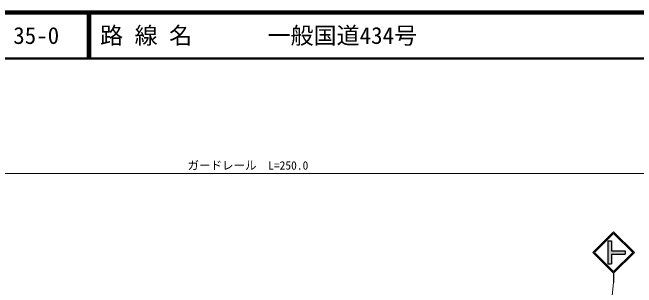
# Model space of a CAD drawing. Units: millimetres, scale not verified. Extents: x 40000 to 680000, y 20000 to 380000.
# Drawn here: x 161357 to 296866, y 320241 to 380000 of the extents above; entities that cross this region are included whole.
import ezdxf
from ezdxf.enums import TextEntityAlignment as Align

# ---------------------------------------------------------------- set-up
doc = ezdxf.new("R2010")
doc.units = ezdxf.units.MM
doc.header["$LTSCALE"] = 1000
for name, color, linetype, lineweight in [('M-STR-HTXT', 7, 'Continuous', 13), ('M-STR-STRC', 7, 'Continuous', 25), ('M-TTL', 2, 'Continuous', 140), ('M-TTL-LINE', 7, 'Continuous', 50)]:
    doc.layers.add(name, color=color, linetype=linetype, lineweight=lineweight)
doc.layers.add('M-TTL-TXT', color=7, linetype='Continuous')
doc.styles.add('ＭＳ ゴシック', font='')
doc.styles.get('ＭＳ ゴシック').set_extended_font_data('MS Gothic')

msp = doc.modelspace()

# ---------------------------------------------------------------- hatches: boundary and pattern name
at = {"layer": 'M-STR-STRC'}
msp.add_hatch(color=256, dxfattribs=at).paths.add_polyline_path([(290650, 330359), (291400, 330359), (291400, 328234), (294400, 328234), (294400, 327484), (291400, 327484), (291400, 325359), (290650, 325359)])

# ---------------------------------------------------------------- linework, layer by layer
at = {"layer": 'M-STR-HTXT'}
for p, q in [((335986, 345000), (88983, 345000)), ((290402, 308383), (291901, 321359))]:
    msp.add_line(p, q, dxfattribs=at)
at = {"layer": 'M-STR-STRC'}
for p, q in [((287401, 327860), (291901, 332360)), ((287754, 327860), (291901, 332006)), ((296401, 327860), (291901, 332360)), ((296048, 327860), (291901, 332006)), ((290650, 330359), (290650, 325359)), ((290650, 330359), (291400, 330359)), ((291400, 330359), (291400, 328234)), ((291400, 328234), (294400, 328234)), ((294400, 328234), (294400, 327484)), ((287401, 327860), (291901, 323359)), ((287754, 327860), (291901, 323713)), ((291400, 327484), (294400, 327484)), ((291400, 327484), (291400, 325359)), ((291901, 323713), (296048, 327860)), ((291901, 323360), (296401, 327860)), ((290650, 325359), (291400, 325359)), ((291901, 323359), (291901, 321359))]:
    msp.add_line(p, q, dxfattribs=at)
at = {"layer": 'M-TTL'}
msp.add_line((680000, 380000), (40000, 380000), dxfattribs=at)
at = {"layer": 'M-TTL-LINE'}
for p, q in [((177750, 380000), (177750, 370000)), ((178250, 380000), (178250, 370000)), ((40000, 370000), (680000, 370000))]:
    msp.add_line(p, q, dxfattribs=at)

# ---------------------------------------------------------------- texts
at = {"layer": 'M-STR-HTXT', "style": 'ＭＳ ゴシック'}
msp.add_text('ガードレール\u3000L=250.0', height=1833, dxfattribs=at).set_placement((212484, 345300), align=Align.BOTTOM_CENTER)
at = {"layer": 'M-TTL-TXT', "style": 'ＭＳ ゴシック'}
for s, p in [('35-0', (161521, 375000)), ('路 線 名', (180380, 375000)), ('一般国道434号', (216734, 375000))]:
    msp.add_text(s, height=3666, dxfattribs=at).set_placement(p, align=Align.MIDDLE_LEFT)

doc.saveas('drawing.dxf')
